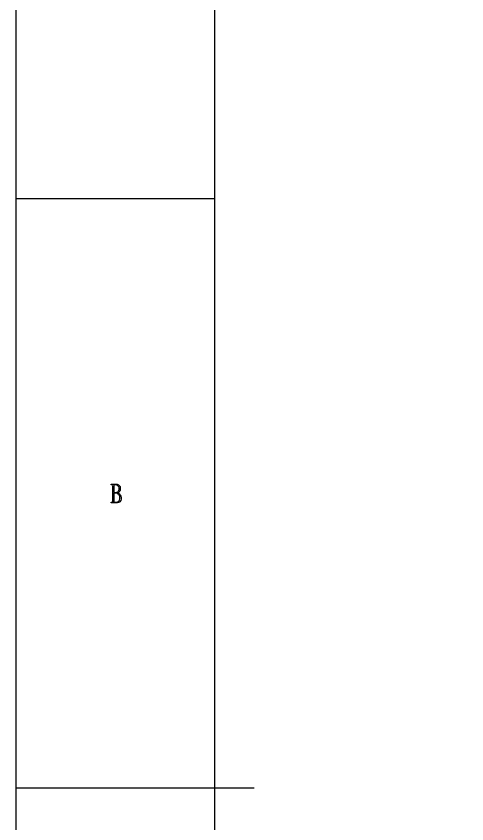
# Model space of a CAD drawing. Header units: millimetres. Extents: x 67 to 592, y -195 to 280.
# Drawn here: x 67.1 to 138.1, y -15.2 to 112.1 of the extents above; entities that cross this region are included whole.
import ezdxf

# ---------------------------------------------------------------- set-up
doc = ezdxf.new("R2010")
doc.units = ezdxf.units.MM
doc.layers.add('PDF_图层 1', color=7, linetype='Continuous', true_color=0x231f20)

msp = doc.modelspace()

# ---------------------------------------------------------------- linework, layer by layer
at = {"layer": 'PDF_图层 1', "color": 7, "lineweight": -3}
for points in [[(67.07, -195.18), (67.07, 176.05), (592.07, 176.05)], [(98.34, 169.81), (98.34, -188.92)], [(98.34, 83.26), (67.07, 83.26)], [(82.03, 38.17), (82.03, 38.28), (83.01, 38.28)], [(83.01, 38.28), (83.18, 38.22)], [(83.18, 38.22), (83.32, 38.11)], [(82.17, 38.17), (82.03, 38.17)], [(82.25, 38.11), (82.25, 38.05)], [(82.25, 38.06), (82.25, 35.54)], [(82.51, 38.11), (82.48, 38.05)], [(82.48, 38.06), (82.48, 36.98)], [(82.48, 36.98), (82.9, 36.98)], [(82.56, 38.17), (82.51, 38.14)], [(82.98, 38.14), (82.87, 38.17), (82.59, 38.17)], [(82.98, 37.01), (82.9, 36.98)], [(83.13, 37.12), (82.98, 37.01)], [(82.98, 38.14), (83.13, 38.03)], [(83.21, 37.01), (83.07, 36.93)], [(83.07, 36.93), (83.24, 36.87)], [(83.13, 38.03), (83.21, 37.91)], [(83.21, 37.29), (83.13, 37.12)], [(83.21, 37.91), (83.24, 37.74)], [(83.24, 37.43), (83.21, 37.29)], [(83.32, 37.07), (83.21, 37.01)], [(83.24, 37.74), (83.24, 37.43)], [(83.32, 38.11), (83.47, 37.94)], [(83.41, 37.21), (83.32, 37.07)], [(83.47, 37.35), (83.41, 37.21)], [(83.49, 37.49), (83.46, 37.35)], [(83.47, 37.94), (83.49, 37.77)], [(83.49, 37.77), (83.49, 37.49)], [(83.07, 36.81), (82.93, 36.87), (82.48, 36.87), (82.48, 35.54)], [(83.07, 36.81), (83.21, 36.7)], [(83.21, 36.7), (83.32, 36.5)], [(83.24, 36.87), (83.38, 36.79)], [(83.32, 35.8), (83.24, 35.63)], [(83.32, 36.5), (83.35, 36.33)], [(83.35, 35.97), (83.32, 35.8)], [(83.35, 36.33), (83.35, 35.97)], [(83.38, 36.79), (83.49, 36.59)], [(83.55, 35.74), (83.41, 35.54)], [(83.49, 36.59), (83.58, 36.39)], [(83.61, 35.94), (83.55, 35.74)], [(83.58, 36.39), (83.61, 36.25)], [(83.61, 36.25), (83.61, 35.94)], [(82.03, 35.35), (82.03, 35.46), (82.17, 35.46)], [(83.07, 35.35), (82.03, 35.35)], [(82.25, 35.49), (82.2, 35.46)], [(82.51, 35.49), (82.56, 35.46)], [(82.59, 35.46), (82.98, 35.46)], [(83.1, 35.49), (82.98, 35.46)], [(83.24, 35.4), (83.07, 35.35)], [(83.24, 35.63), (83.1, 35.49)], [(83.41, 35.54), (83.24, 35.4)], [(67.07, -9.55), (104.57, -9.55)]]:
    msp.add_lwpolyline(points, dxfattribs=at)
at = {"layer": 'PDF_图层 1', "color": 7, "lineweight": -3, "transparency": 33554559}
for points in [[(82.2, 38.17), (82.2, 38.14), (82.22, 38.17), (82.22, 38.14)], [(82.22, 38.14), (82.22, 38.11), (82.25, 38.14), (82.25, 38.11)], [(82.25, 38.11), (82.25, 38.08), (82.28, 38.11), (82.28, 38.08)], [(82.51, 38.14), (82.51, 38.11), (82.53, 38.14), (82.53, 38.11)], [(82.59, 38.17), (82.59, 38.14), (82.62, 38.17), (82.62, 38.14)], [(82.17, 35.46), (82.17, 35.43), (82.2, 35.46), (82.2, 35.43)], [(82.25, 35.52), (82.25, 35.49), (82.28, 35.52), (82.28, 35.49)], [(82.25, 35.49), (82.25, 35.46), (82.28, 35.49), (82.28, 35.46)], [(82.48, 35.54), (82.48, 35.52), (82.51, 35.54), (82.51, 35.52)], [(82.51, 35.52), (82.51, 35.49), (82.53, 35.52), (82.53, 35.49)], [(82.56, 35.46), (82.56, 35.43), (82.59, 35.46), (82.59, 35.43)]]:
    msp.add_solid(points, dxfattribs=at)

doc.saveas('drawing.dxf')
